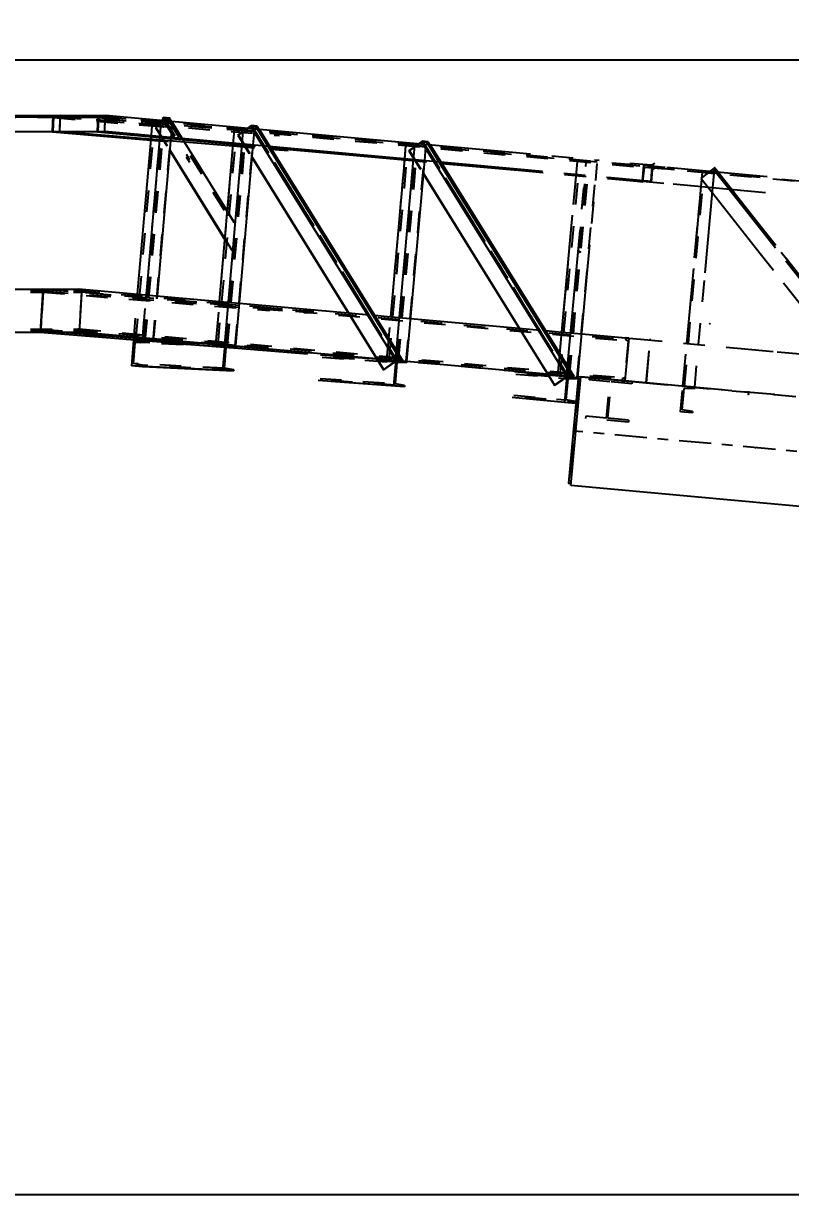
# Model space of a CAD drawing. Header units: millimetres. Extents: x 2368 to 8313, y 7493 to 11698.
# Drawn here: x 6359.3 to 6430.7, y 8225.6 to 8334.6 of the extents above; entities that cross this region are included whole.
import ezdxf

# ---------------------------------------------------------------- set-up
doc = ezdxf.new("R2010")
doc.units = ezdxf.units.MM
for name, pattern in [('XKITLINE00', [0]), ('XKITLINE02', [4, 2, -2]), ('XKITLINE03', [6, 3, -1, 1, -1])]:
    doc.linetypes.add(name, pattern=pattern)
doc.styles.add('ROMANS', font='romans.shx')
doc.dimstyles.new('MD300', dxfattribs={"dimtxt": 2.5, "dimasz": 2.5, "dimexe": 1, "dimexo": 1, "dimgap": 0.5, "dimtad": 1, "dimdec": 1, "dimlfac": 50, "dimrnd": 0.5, "dimdsep": 46, "dimtxsty": 'ROMANS', "dimcen": 1, "dimclrd": 146, "dimclre": 146, "dimclrt": 30, "dimadec": 1, "dimazin": 2, "dimtfac": 1, "dimtdec": 1, "dimtmove": 0, "dimatfit": 1, "dimfxl": 1, "dimtolj": 1, "dimtzin": 0, "dimlwd": -1, "dimlwe": -1, "dimarcsym": 0})

# ---------------------------------------------------------------- blocks, each defined once
blk = doc.blocks.new('*D55')
at = {"color": 146, "transparency": 16777216}
for p, q in [((6296.35, 8326.87), (6296.35, 8332.21)), ((6298.85, 8331.21), (6644.72, 8331.21)), ((6647.22, 8301.21), (6647.22, 8332.21))]:
    blk.add_line(p, q, dxfattribs=at)
for points in [[(6298.85, 8331.62), (6298.85, 8330.79), (6296.35, 8331.21)], [(6644.72, 8331.62), (6644.72, 8330.79), (6647.22, 8331.21)]]:
    blk.add_solid(points, dxfattribs=at)
at = {"layer": 'Defpoints', "color": 0, "transparency": 16777216}
for p in [(6647.22, 8331.21), (6296.35, 8325.87), (6647.22, 8300.21)]:
    blk.add_point(p, dxfattribs=at)
at = {"color": 30, "transparency": 16777216, "insert": (6471.79, 8332.96), "char_height": 2.5, "attachment_point": 5, "style": 'ROMANS'}
blk.add_mtext('\\A1;17543.5', dxfattribs=at)

msp = doc.modelspace()

# ---------------------------------------------------------------- linework, layer by layer
at = {"color": 1, "linetype": 'XKITLINE03'}
for p, q in [((6366.8959, 8325.8679), (6330.7876, 8325.8679)), ((6378.9184, 8316.0482), (6372.8851, 8325.7846)), ((6370.3729, 8305.077), (6372.0966, 8325.0009)), ((6377.2098, 8304.7331), (6378.9334, 8324.6569)), ((6380.5123, 8325.0881), (6394.0454, 8303.2486)), ((6396.4209, 8323.6352), (6409.9541, 8301.7957)), ((6393.1206, 8303.3044), (6394.8919, 8323.2254)), ((6409.0254, 8301.8093), (6410.8443, 8321.7264)), ((6420.659, 8300.8183), (6422.4779, 8320.7354)), ((6423.6148, 8321.1519), (6441.1238, 8298.9494)), ((6369.5525, 8305.1183), (6378.0302, 8304.6918)), ((6386.952, 8303.7411), (6393.9396, 8303.2465)), ((6404.9757, 8302.1792), (6409.8428, 8301.7347)), ((6413.9373, 8301.4311), (6413.9373, 8301.4311)), ((6420.659, 8300.8183), (6420.659, 8300.8183))]:
    msp.add_line(p, q, dxfattribs=at)
at = {"color": 7, "linetype": 'XKITLINE00'}
for p, q in [((6332.3269, 8326.0406), (6366.9212, 8326.038)), ((6362.6142, 8326.0384), (6362.742, 8326.0494)), ((6362.7416, 8326.0384), (6362.742, 8326.0494)), ((6362.742, 8326.0494), (6362.8735, 8326.0383)), ((6366.7022, 8326.0381), (6366.9211, 8326.0581)), ((6366.9054, 8325.6678), (6366.9212, 8326.038)), ((6366.9203, 8326.038), (6366.9211, 8326.0581)), ((6366.9211, 8326.0581), (6404.4727, 8322.629)), ((6372.3401, 8325.8344), (6372.2142, 8325.7454)), ((6372.7047, 8325.7006), (6372.2142, 8325.7454)), ((6372.2142, 8325.7454), (6372.3262, 8325.5645)), ((6372.8851, 8325.7846), (6372.3401, 8325.8344)), ((6372.5455, 8325.5445), (6372.8851, 8325.7846)), ((6372.8851, 8325.7846), (6373.0631, 8325.4973)), ((6366.861, 8324.5581), (6366.9054, 8325.6678)), ((6372.491, 8325.5495), (6372.7047, 8325.7006)), ((6380.1727, 8324.848), (6380.5123, 8325.0881)), ((6380.2272, 8324.843), (6380.4408, 8324.9941)), ((6380.9313, 8324.9493), (6380.4408, 8324.9941)), ((6380.4408, 8324.9941), (6380.5529, 8324.8133)), ((6381.0572, 8325.0383), (6380.5123, 8325.0881)), ((6381.0572, 8325.0383), (6380.9313, 8324.9493)), ((6380.9313, 8324.9493), (6381.0433, 8324.7685)), ((6381.0572, 8325.0383), (6381.2353, 8324.751)), ((6336.3269, 8324.5403), (6366.8574, 8324.538)), ((6357.685, 8324.5379), (6362.6838, 8324.5379)), ((6362.0104, 8324.4909), (6362.0121, 8324.5379)), ((6362.0392, 8324.4933), (6362.0104, 8324.4909)), ((6362.0104, 8324.4909), (6371.1619, 8323.7214)), ((6362.0392, 8324.4933), (6362.0414, 8324.5379)), ((6362.0392, 8324.4933), (6371.1623, 8323.7263)), ((6362.6839, 8324.5384), (6362.6838, 8324.5379)), ((6362.7595, 8324.5384), (6378.8064, 8323.1891)), ((6362.8179, 8324.5383), (6378.8068, 8323.194)), ((6366.176, 8324.4953), (6366.1778, 8324.5381)), ((6366.2051, 8324.4979), (6366.176, 8324.4953)), ((6366.176, 8324.4953), (6378.8342, 8323.3394)), ((6366.2055, 8324.5381), (6366.1765, 8324.5381)), ((6366.2051, 8324.4979), (6366.2073, 8324.5381)), ((6366.2051, 8324.4979), (6378.8926, 8323.3394)), ((6366.8574, 8324.538), (6366.8582, 8324.5584)), ((6366.858, 8324.5531), (6405.5866, 8321.0164)), ((6366.8582, 8324.5579), (6366.861, 8324.5581)), ((6366.861, 8324.5581), (6405.5827, 8321.0221)), ((6369.9232, 8309.4034), (6371.1714, 8323.8311)), ((6370.7409, 8309.33), (6371.9894, 8323.7623)), ((6371.7704, 8309.2376), (6373.0194, 8323.6757)), ((6374.2563, 8323.5717), (6378.278, 8317.0816)), ((6396.0816, 8323.3953), (6396.4209, 8323.6352)), ((6396.1361, 8323.3903), (6396.3495, 8323.5412)), ((6396.84, 8323.4964), (6396.3495, 8323.5412)), ((6396.3495, 8323.5412), (6396.4614, 8323.3606)), ((6396.9659, 8323.5854), (6396.4209, 8323.6352)), ((6396.9659, 8323.5854), (6396.84, 8323.4964)), ((6396.9659, 8323.5854), (6397.1438, 8323.2983)), ((6372.9349, 8322.6991), (6378.0499, 8314.4447)), ((6372.9412, 8322.7719), (6378.0562, 8314.5175)), ((6377.5545, 8308.7182), (6378.8195, 8323.3407)), ((6378.0302, 8304.6918), (6379.6474, 8323.3852)), ((6379.0596, 8304.5978), (6380.6767, 8323.2912)), ((6381.5452, 8323.2118), (6393.6245, 8303.7188)), ((6382.0357, 8323.1671), (6394.4645, 8303.1099)), ((6382.2276, 8323.1495), (6394.5904, 8303.1989)), ((6382.303, 8323.0279), (6394.8012, 8321.8866)), ((6382.3065, 8323.0223), (6394.7726, 8321.8839)), ((6382.3866, 8322.893), (6383.9276, 8322.7635)), ((6382.3898, 8322.8879), (6383.4321, 8322.8002)), ((6396.84, 8323.4964), (6396.9519, 8323.3158)), ((6380.5712, 8322.0709), (6392.7864, 8302.3584)), ((6380.5775, 8322.1437), (6392.8409, 8302.3534)), ((6393.4749, 8307.2887), (6394.7729, 8321.8866)), ((6394.0175, 8304.1234), (6395.6007, 8321.9283)), ((6394.9689, 8303.1525), (6396.6301, 8321.8343)), ((6397.4538, 8321.7591), (6409.5331, 8302.2659)), ((6397.9442, 8321.7143), (6410.3731, 8301.6569)), ((6398.1362, 8321.6968), (6410.4991, 8301.746)), ((6398.2115, 8321.5752), (6405.6712, 8320.894)), ((6398.215, 8321.5695), (6405.6752, 8320.8883)), ((6417.6111, 8321.2199), (6417.6892, 8321.4476)), ((6396.5166, 8320.5586), (6408.695, 8300.9055)), ((6396.5231, 8320.6312), (6408.7495, 8300.9005)), ((6419.1751, 8321.2066), (6428.4831, 8320.3566)), ((6423.2162, 8320.8376), (6423.6148, 8321.1519)), ((6423.4892, 8321.0529), (6423.6933, 8320.794)), ((6423.6148, 8321.1519), (6423.9128, 8320.774)), ((6413.9629, 8320.2569), (6416.3497, 8320.0389)), ((6413.9668, 8320.2512), (6416.3519, 8320.0334)), ((6414.0514, 8320.1287), (6416.3989, 8319.9143)), ((6414.0553, 8320.123), (6416.4011, 8319.9088)), ((6419.7385, 8319.649), (6428.3526, 8318.8623)), ((6421.8465, 8313.8213), (6422.3568, 8319.4098)), ((6422.7284, 8311.3831), (6423.4523, 8319.3098)), ((6423.4084, 8318.8297), (6427.8569, 8313.1888)), ((6424.9733, 8319.1709), (6428.0398, 8315.2823)), ((6425.1929, 8319.1508), (6428.0601, 8315.515)), ((6409.2096, 8303.8268), (6410.1731, 8314.3771)), ((6409.928, 8302.6675), (6410.9011, 8313.3232)), ((6430.2508, 8312.737), (6435.2218, 8306.4336)), ((6410.8722, 8301.6407), (6411.8179, 8311.9961)), ((6430.2288, 8312.5066), (6435.1101, 8306.3167)), ((6357.685, 8309.8678), (6364.7594, 8309.8678)), ((6364.4123, 8309.8678), (6364.4142, 8309.8988)), ((6364.4142, 8309.8988), (6364.7594, 8309.8679)), ((6364.4142, 8309.8988), (6364.7519, 8309.8678)), ((6364.5266, 8305.8678), (6364.7342, 8309.436)), ((6364.7342, 8309.436), (6364.7604, 8309.867)), ((6364.7604, 8309.867), (6364.7593, 8309.8671)), ((6364.7604, 8309.8678), (6377.5546, 8308.719)), ((6364.7604, 8309.867), (6377.5736, 8308.7165)), ((6430.0302, 8310.4329), (6434.1054, 8305.2653)), ((6379.4017, 8308.5531), (6389.5101, 8307.6455)), ((6379.4017, 8308.5523), (6389.5107, 8307.6447)), ((6391.972, 8307.4245), (6393.4749, 8307.2895)), ((6391.9725, 8307.4236), (6393.4844, 8307.2879)), ((6395.322, 8307.1237), (6405.4027, 8306.2185)), ((6395.322, 8307.1229), (6405.4032, 8306.2177)), ((6357.685, 8305.8678), (6364.5266, 8305.8678)), ((6361.238, 8305.8331), (6360.8804, 8305.8672)), ((6361.238, 8305.8331), (6361.24, 8305.8678)), ((6361.238, 8305.8331), (6370.8844, 8305.043)), ((6362.8968, 8305.8678), (6376.0192, 8304.793)), ((6364.2524, 8305.8678), (6367.8977, 8305.5692)), ((6364.5268, 8305.8719), (6377.2098, 8304.7331)), ((6369.5525, 8305.1183), (6369.3457, 8302.7274)), ((6369.5525, 8305.1183), (6369.5554, 8305.1518)), ((6369.5525, 8305.1183), (6370.621, 8305.0645)), ((6370.3729, 8305.077), (6369.5525, 8305.1183)), ((6370.3736, 8305.0848), (6370.3729, 8305.077)), ((6370.8852, 8305.0513), (6378.0302, 8304.6918)), ((6407.8645, 8305.9975), (6409.3953, 8305.86)), ((6407.865, 8305.9966), (6409.3952, 8305.8592)), ((6411.2423, 8305.6934), (6415.6146, 8305.3008)), ((6411.2424, 8305.6942), (6415.354, 8305.325)), ((6415.6146, 8305.3008), (6415.2536, 8301.3171)), ((6415.354, 8305.3242), (6415.354, 8305.325)), ((6415.6146, 8305.3008), (6415.354, 8305.325)), ((6415.6168, 8305.2943), (6416.724, 8305.1932)), ((6378.0302, 8304.6918), (6377.2098, 8304.7331)), ((6378.0302, 8304.6918), (6377.8234, 8302.3009)), ((6378.1429, 8304.4678), (6377.9727, 8302.501)), ((6379.0596, 8304.5978), (6378.0302, 8304.6918)), ((6379.0596, 8304.5978), (6378.0302, 8304.6918)), ((6378.1412, 8304.4486), (6385.7191, 8303.8279)), ((6379.0478, 8304.4623), (6378.1429, 8304.4678)), ((6379.0596, 8304.5978), (6379.0478, 8304.4623)), ((6379.0549, 8304.5443), (6381.9819, 8304.3046)), ((6379.0569, 8304.5672), (6392.1459, 8303.392)), ((6426.4148, 8304.3082), (6427.0758, 8304.2478)), ((6429.4175, 8304.034), (6432.6469, 8303.7391)), ((6386.952, 8303.7411), (6392.1579, 8303.3726)), ((6392.8409, 8302.3534), (6393.5453, 8302.8515)), ((6393.5836, 8303.2717), (6393.9396, 8303.2465)), ((6393.5836, 8303.2717), (6393.9396, 8303.2465)), ((6393.9396, 8303.2465), (6393.727, 8300.856)), ((6394.0517, 8303.0226), (6393.8769, 8301.056)), ((6393.9396, 8303.2465), (6393.9787, 8303.6864)), ((6393.9396, 8303.2465), (6394.271, 8303.2162)), ((6393.9396, 8303.2465), (6394.271, 8303.2162)), ((6394.9569, 8303.017), (6394.0517, 8303.0226)), ((6394.3295, 8303.1222), (6394.4645, 8303.1099)), ((6394.5904, 8303.1989), (6394.4645, 8303.1099)), ((6394.5756, 8303.1884), (6394.9689, 8303.1525)), ((6394.5756, 8303.1884), (6394.9689, 8303.1525)), ((6394.9689, 8303.1525), (6394.9569, 8303.017)), ((6394.9677, 8303.1386), (6408.0385, 8301.965)), ((6370.3751, 8302.6334), (6369.3457, 8302.7274)), ((6377.8234, 8302.3009), (6369.3457, 8302.7274)), ((6378.8527, 8302.2069), (6370.3751, 8302.6334)), ((6378.8527, 8302.2069), (6377.8234, 8302.3009)), ((6378.8645, 8302.3424), (6377.9727, 8302.501)), ((6378.8645, 8302.3424), (6378.8527, 8302.2069)), ((6392.8409, 8302.3534), (6392.7864, 8302.3584)), ((6404.9757, 8302.1792), (6408.0815, 8301.8955)), ((6409.4875, 8301.7671), (6410.2187, 8301.7004)), ((6409.4875, 8301.7671), (6410.2187, 8301.7003)), ((6409.8428, 8301.7347), (6409.6245, 8299.3446)), ((6409.8428, 8301.7347), (6409.8884, 8302.2334)), ((6410.4991, 8301.746), (6410.3731, 8301.6569)), ((6393.727, 8300.856), (6386.7337, 8301.3509)), ((6394.7564, 8300.762), (6387.8997, 8301.2473)), ((6394.7564, 8300.762), (6393.727, 8300.856)), ((6394.7684, 8300.8974), (6393.8769, 8301.056)), ((6394.7684, 8300.8974), (6394.7564, 8300.762)), ((6408.7495, 8300.9005), (6408.695, 8300.9055)), ((6408.7495, 8300.9005), (6409.4539, 8301.3985)), ((6409.9545, 8301.5108), (6409.7749, 8299.5446)), ((6410.8598, 8301.5052), (6409.9545, 8301.5108)), ((6410.238, 8301.6693), (6410.3731, 8301.6569)), ((6410.4099, 8301.6829), (6410.8722, 8301.6407)), ((6410.4099, 8301.6829), (6410.8722, 8301.6407)), ((6410.8722, 8301.6407), (6410.8598, 8301.5052)), ((6410.8785, 8301.71), (6415.2536, 8301.3171)), ((6414.9931, 8301.3405), (6414.9926, 8301.3347)), ((6415.2536, 8301.3171), (6415.253, 8301.3109)), ((6415.929, 8301.2492), (6417.2327, 8301.1301)), ((6404.7574, 8299.7891), (6409.6245, 8299.3446)), ((6409.6245, 8299.3446), (6410.6539, 8299.2506)), ((6410.6663, 8299.3861), (6409.7749, 8299.5446)), ((6410.6663, 8299.3861), (6410.6539, 8299.2506))]:
    msp.add_line(p, q, dxfattribs=at)
at = {"color": 3, "linetype": 'XKITLINE02'}
for p, q in [((6332.6043, 8325.8706), (6366.8669, 8325.868)), ((6336.3044, 8326.0379), (6362.7419, 8326.0379)), ((6362.0111, 8324.5379), (6362.0692, 8326.0379)), ((6362.0121, 8324.5379), (6362.0651, 8325.9909)), ((6362.1091, 8325.8679), (6362.0397, 8324.5379)), ((6362.0414, 8324.5379), (6362.1057, 8325.825)), ((6362.0651, 8325.9909), (6362.6142, 8326.0384)), ((6362.0651, 8325.9909), (6372.2684, 8325.133)), ((6362.689, 8325.8754), (6362.1057, 8325.825)), ((6362.1057, 8325.825), (6373.0741, 8324.9027)), ((6362.6888, 8325.8679), (6362.6552, 8324.5379)), ((6362.689, 8325.8754), (6362.6585, 8324.5468)), ((6362.6839, 8324.5384), (6362.7419, 8326.0379)), ((6362.6873, 8324.5493), (6362.7416, 8326.0384)), ((6362.689, 8325.8754), (6383.122, 8324.1574)), ((6362.8735, 8326.0383), (6383.9276, 8324.2681)), ((6366.2404, 8326.0381), (6366.1765, 8324.5381)), ((6366.1778, 8324.5381), (6366.2361, 8325.9953)), ((6366.2802, 8325.8681), (6366.2055, 8324.5381)), ((6366.2073, 8324.5381), (6366.2767, 8325.8296)), ((6366.2361, 8325.9953), (6366.7022, 8326.0381)), ((6366.2361, 8325.9953), (6417.0247, 8321.3574)), ((6366.8669, 8325.8838), (6366.2767, 8325.8296)), ((6366.2767, 8325.8296), (6417.0682, 8321.1915)), ((6366.8669, 8325.868), (6366.8284, 8324.538)), ((6366.8669, 8325.8838), (6366.8319, 8324.5554)), ((6366.8669, 8325.8838), (6417.7888, 8321.2337)), ((6366.9054, 8325.6678), (6366.9203, 8326.038)), ((6372.3401, 8325.8344), (6374.7582, 8321.9321)), ((6366.8582, 8324.5584), (6366.9054, 8325.6678)), ((6369.7563, 8305.1027), (6371.4799, 8325.0265)), ((6370.4312, 8305.0687), (6372.1548, 8324.9926)), ((6370.5819, 8305.0243), (6372.3055, 8324.9482)), ((6370.6284, 8305.022), (6372.352, 8324.9458)), ((6371.1714, 8323.8311), (6371.2761, 8325.0422)), ((6372.3055, 8324.9482), (6371.2761, 8325.0422)), ((6372.0966, 8325.0009), (6371.2761, 8325.0422)), ((6371.3558, 8304.9854), (6373.0794, 8324.9092)), ((6372.352, 8324.9458), (6371.4799, 8325.0265)), ((6372.1548, 8324.9926), (6371.4799, 8325.0265)), ((6371.5715, 8324.8994), (6372.491, 8325.5495)), ((6371.626, 8324.8944), (6371.5715, 8324.8994)), ((6371.5715, 8324.8994), (6372.9349, 8322.6991)), ((6371.626, 8324.8944), (6372.5455, 8325.5445)), ((6371.626, 8324.8944), (6372.9412, 8322.7719)), ((6371.9894, 8323.7623), (6372.0966, 8325.0009)), ((6373.1259, 8324.9069), (6372.0966, 8325.0009)), ((6373.0794, 8324.9092), (6372.1548, 8324.9926)), ((6372.352, 8324.9458), (6372.3055, 8324.9482)), ((6372.3262, 8325.5645), (6374.7349, 8321.6775)), ((6372.7047, 8325.7006), (6378.4791, 8316.3819)), ((6373.0194, 8323.6757), (6373.1259, 8324.9069)), ((6373.0631, 8325.4973), (6374.2563, 8323.5717)), ((6373.1259, 8324.9069), (6373.0794, 8324.9092)), ((6377.4135, 8304.7174), (6379.1371, 8324.6413)), ((6378.8195, 8323.3407), (6378.9334, 8324.6569)), ((6379.9628, 8324.5629), (6378.9334, 8324.6569)), ((6379.7538, 8324.6157), (6378.9334, 8324.6569)), ((6380.0093, 8324.5606), (6379.1371, 8324.6413)), ((6379.8121, 8324.6073), (6379.1371, 8324.6413)), ((6379.2532, 8324.1979), (6380.1727, 8324.848)), ((6379.3077, 8324.1929), (6380.2272, 8324.843)), ((6380.5123, 8325.0881), (6394.0454, 8303.2486)), ((6380.5529, 8324.8133), (6381.5452, 8323.2118)), ((6381.0433, 8324.7685), (6382.0357, 8323.1671)), ((6381.2353, 8324.751), (6382.2276, 8323.1495)), ((6362.6873, 8324.5493), (6362.6585, 8324.5468)), ((6362.6585, 8324.5468), (6362.7595, 8324.5384)), ((6362.6873, 8324.5493), (6362.8179, 8324.5383)), ((6366.8319, 8324.5554), (6366.8582, 8324.5579)), ((6366.8319, 8324.5554), (6366.858, 8324.5531)), ((6371.1619, 8323.7214), (6372.2684, 8323.6284)), ((6371.1623, 8323.7263), (6372.7639, 8323.5916)), ((6378.0885, 8304.6835), (6379.8121, 8324.6073)), ((6378.2392, 8304.6391), (6379.9628, 8324.5629)), ((6378.2856, 8304.6367), (6380.0093, 8324.5606)), ((6379.0131, 8304.6001), (6380.7367, 8324.524)), ((6379.3077, 8324.1929), (6379.2532, 8324.1979)), ((6379.2532, 8324.1979), (6380.5712, 8322.0709)), ((6379.3077, 8324.1929), (6380.5775, 8322.1437)), ((6379.6474, 8323.3852), (6379.7538, 8324.6157)), ((6380.7832, 8324.5216), (6379.7538, 8324.6157)), ((6380.7367, 8324.524), (6379.8121, 8324.6073)), ((6380.0093, 8324.5606), (6379.9628, 8324.5629)), ((6380.6767, 8323.2912), (6380.7832, 8324.5216)), ((6380.7832, 8324.5216), (6380.7367, 8324.524)), ((6396.4209, 8323.6352), (6409.9541, 8301.7957)), ((6378.8064, 8323.1891), (6382.3898, 8322.8879)), ((6378.8068, 8323.194), (6382.3866, 8322.893)), ((6378.8342, 8323.3394), (6382.3065, 8323.0223)), ((6378.8926, 8323.3394), (6382.303, 8323.0279)), ((6393.3242, 8303.2873), (6395.0955, 8323.2083)), ((6393.998, 8303.2397), (6395.7693, 8323.1606)), ((6394.15, 8303.2104), (6395.9213, 8323.1314)), ((6394.1964, 8303.2071), (6395.9677, 8323.1281)), ((6394.7729, 8321.8866), (6394.8919, 8323.2254)), ((6395.9213, 8323.1314), (6394.8919, 8323.2254)), ((6395.7109, 8323.1674), (6394.8919, 8323.2254)), ((6394.9225, 8303.1558), (6396.6938, 8323.0767)), ((6395.9677, 8323.1281), (6395.0955, 8323.2083)), ((6395.7693, 8323.1606), (6395.0955, 8323.2083)), ((6395.1618, 8322.7449), (6396.0816, 8323.3953)), ((6395.2163, 8322.74), (6395.1618, 8322.7449)), ((6395.1618, 8322.7449), (6396.5166, 8320.5586)), ((6395.2163, 8322.74), (6396.1361, 8323.3903)), ((6395.2163, 8322.74), (6396.5231, 8320.6312)), ((6395.6007, 8321.9283), (6395.7109, 8323.1674)), ((6396.7402, 8323.0734), (6395.7109, 8323.1674)), ((6396.6938, 8323.0767), (6395.7693, 8323.1606)), ((6395.9677, 8323.1281), (6395.9213, 8323.1314)), ((6396.4614, 8323.3606), (6396.6225, 8323.1005)), ((6396.6225, 8323.1005), (6397.4538, 8321.7591)), ((6396.6301, 8321.8343), (6396.7402, 8323.0734)), ((6396.7402, 8323.0734), (6396.6938, 8323.0767)), ((6396.9519, 8323.3158), (6397.9442, 8321.7143)), ((6397.1438, 8323.2983), (6398.1362, 8321.6968)), ((6404.4727, 8322.629), (6412.8528, 8321.8637)), ((6394.7726, 8321.8839), (6398.215, 8321.5695)), ((6394.8012, 8321.8866), (6398.2115, 8321.5752)), ((6409.2289, 8301.7907), (6411.0478, 8321.7079)), ((6409.9013, 8301.7293), (6411.7203, 8321.6464)), ((6410.0547, 8301.7153), (6411.8737, 8321.6324)), ((6410.1011, 8301.7111), (6411.92, 8321.6282)), ((6410.1731, 8314.3771), (6410.8443, 8321.7264)), ((6410.8259, 8301.6449), (6412.6448, 8321.562)), ((6410.9011, 8313.3232), (6411.6617, 8321.6518)), ((6411.8179, 8311.9961), (6412.6911, 8321.5578)), ((6415.7328, 8321.6007), (6417.861, 8321.4064)), ((6416.8924, 8319.9089), (6417.0289, 8321.4026)), ((6416.898, 8319.8634), (6417.0247, 8321.3574)), ((6417.0247, 8321.3574), (6417.861, 8321.4064)), ((6417.0289, 8321.4026), (6419.1751, 8321.2066)), ((6417.7343, 8319.9125), (6417.861, 8321.4064)), ((6405.5827, 8321.0221), (6413.9629, 8320.2569)), ((6405.5866, 8321.0164), (6413.9668, 8320.2512)), ((6405.6712, 8320.894), (6414.0514, 8320.1287)), ((6405.6752, 8320.8883), (6414.0553, 8320.123)), ((6416.9279, 8319.9056), (6417.0711, 8321.2281)), ((6416.9336, 8319.8655), (6417.0682, 8321.1915)), ((6417.0682, 8321.1915), (6417.7888, 8321.2337)), ((6417.0711, 8321.2281), (6602.6766, 8304.2781)), ((6417.6916, 8319.8359), (6417.7904, 8321.1624)), ((6417.6988, 8319.9104), (6417.7888, 8321.2337)), ((6417.7271, 8319.8326), (6417.8635, 8321.3264)), ((6599.1253, 8304.6024), (6417.7904, 8321.1624)), ((6420.7984, 8300.8056), (6422.6173, 8320.7227)), ((6422.3568, 8319.4098), (6422.4779, 8320.7354)), ((6422.3584, 8320.1612), (6423.2162, 8320.8376)), ((6422.4779, 8320.7354), (6423.5733, 8320.6354)), ((6423.4523, 8319.3098), (6423.5733, 8320.6354)), ((6423.6933, 8320.794), (6424.9733, 8319.1709)), ((6423.9128, 8320.774), (6425.1929, 8319.1508)), ((6416.3497, 8320.0389), (6417.7343, 8319.9125)), ((6416.3519, 8320.0334), (6417.6988, 8319.9104)), ((6416.3989, 8319.9143), (6416.9336, 8319.8655)), ((6416.4011, 8319.9088), (6416.898, 8319.8634)), ((6416.8924, 8319.9089), (6419.7385, 8319.649)), ((6416.9336, 8319.8655), (6416.898, 8319.8634)), ((6417.7343, 8319.9125), (6417.6988, 8319.9104)), ((6422.3584, 8320.1612), (6423.4084, 8318.8297)), ((6378.278, 8317.0816), (6378.9184, 8316.0482)), ((6428.0398, 8315.2823), (6430.2288, 8312.5066)), ((6428.0601, 8315.515), (6430.2508, 8312.737)), ((6378.0499, 8314.4447), (6378.2698, 8314.0899)), ((6378.0562, 8314.5175), (6378.6858, 8313.5015)), ((6420.659, 8300.8183), (6421.8465, 8313.8213)), ((6427.8569, 8313.1888), (6430.0302, 8310.4329)), ((6421.7544, 8300.7183), (6422.7284, 8311.3831)), ((6279.9685, 8309.8682), (6361.4695, 8309.8678)), ((6279.9685, 8309.6982), (6361.4601, 8309.6978)), ((6279.9685, 8309.5918), (6361.1281, 8309.5914)), ((6279.9686, 8309.6982), (6364.3942, 8309.6978)), ((6279.9686, 8309.5918), (6364.703, 8309.5914)), ((6360.8804, 8305.8672), (6361.112, 8309.8616)), ((6361.1016, 8309.8678), (6360.8816, 8305.8678)), ((6360.937, 8306.1393), (6361.1365, 8309.5817)), ((6361.1281, 8309.5914), (6360.9385, 8306.1442)), ((6361.112, 8309.8616), (6381.7121, 8308.1743)), ((6361.4696, 8309.8275), (6361.112, 8309.8616)), ((6361.4601, 8309.6978), (6361.1281, 8309.5914)), ((6361.4597, 8309.6577), (6361.1365, 8309.5817)), ((6361.1365, 8309.5817), (6382.1823, 8307.8579)), ((6361.4696, 8309.8275), (6361.4597, 8309.6577)), ((6361.4597, 8309.6577), (6386.0675, 8307.6422)), ((6361.4695, 8309.8678), (6361.4601, 8309.6978)), ((6361.4696, 8309.8275), (6386.0829, 8307.8115)), ((6364.4041, 8309.8678), (6364.3942, 8309.6978)), ((6364.703, 8309.5914), (6364.3942, 8309.6978)), ((6364.4039, 8309.7291), (6364.4123, 8309.8678)), ((6364.4039, 8309.7291), (6415.3387, 8305.1557)), ((6364.7044, 8309.5946), (6364.4039, 8309.7291)), ((6364.7044, 8309.5946), (6364.4951, 8306.1523)), ((6364.703, 8309.5914), (6364.5024, 8306.1442)), ((6364.5175, 8305.8727), (6364.7342, 8309.436)), ((6364.7044, 8309.5946), (6415.5601, 8305.0283)), ((6364.7342, 8309.436), (6364.7594, 8309.8678)), ((6364.7519, 8309.8678), (6364.7593, 8309.8671)), ((6364.7594, 8309.8679), (6364.7604, 8309.8678)), ((6369.5554, 8305.1518), (6369.9232, 8309.4034)), ((6370.3736, 8305.0848), (6370.7409, 8309.33)), ((6371.4023, 8304.983), (6371.7704, 8309.2376)), ((6377.2098, 8304.7331), (6377.5545, 8308.7182)), ((6377.5546, 8308.719), (6379.4017, 8308.5531)), ((6377.5736, 8308.7165), (6379.4017, 8308.5523)), ((6389.5101, 8307.6455), (6391.972, 8307.4245)), ((6389.5107, 8307.6447), (6391.9725, 8307.4236)), ((6393.1206, 8303.3044), (6393.4749, 8307.2887)), ((6393.4749, 8307.2895), (6395.322, 8307.1237)), ((6393.4844, 8307.2879), (6395.322, 8307.1229)), ((6279.9685, 8306.1446), (6364.5024, 8306.1442)), ((6279.9685, 8306.1446), (6360.9385, 8306.1442)), ((6360.937, 8306.1393), (6364.2524, 8305.8678)), ((6361.2478, 8306.0028), (6360.937, 8306.1393)), ((6361.2588, 8306.0378), (6360.9385, 8306.1442)), ((6364.5024, 8306.1442), (6364.1812, 8306.0378)), ((6364.4951, 8306.1523), (6364.1816, 8306.0743)), ((6364.4951, 8306.1523), (6415.249, 8301.5951)), ((6405.4027, 8306.2185), (6407.8645, 8305.9975)), ((6405.4032, 8306.2177), (6407.865, 8305.9966)), ((6279.9685, 8306.0382), (6364.1812, 8306.0378)), ((6279.9685, 8306.0382), (6361.2588, 8306.0378)), ((6279.9685, 8305.8682), (6361.2495, 8305.8678)), ((6360.8804, 8305.8672), (6381.3483, 8304.1907)), ((6361.24, 8305.8678), (6361.2478, 8306.0028)), ((6361.2478, 8306.0028), (6362.8968, 8305.8678)), ((6361.2588, 8306.0378), (6361.2495, 8305.8678)), ((6364.1816, 8306.0743), (6364.1713, 8305.9046)), ((6364.1812, 8306.0378), (6364.1713, 8305.8678)), ((6364.1713, 8305.9046), (6414.993, 8301.3413)), ((6364.5175, 8305.8727), (6364.1713, 8305.9046)), ((6364.1816, 8306.0743), (6415.0083, 8301.5106)), ((6364.5268, 8305.8719), (6364.5175, 8305.8727)), ((6367.8977, 8305.5692), (6381.8688, 8304.4249)), ((6370.5819, 8305.0243), (6369.5525, 8305.1183)), ((6370.5819, 8305.0243), (6369.5525, 8305.1183)), ((6370.6284, 8305.022), (6369.7563, 8305.1027)), ((6370.4312, 8305.0687), (6369.7563, 8305.1027)), ((6371.4023, 8304.983), (6370.3729, 8305.077)), ((6371.3558, 8304.9854), (6370.4312, 8305.0687)), ((6370.5819, 8305.0243), (6370.5702, 8304.8888)), ((6379.0596, 8304.5978), (6370.5819, 8305.0243)), ((6370.6284, 8305.022), (6370.5819, 8305.0243)), ((6370.621, 8305.0645), (6370.8852, 8305.0513)), ((6370.8844, 8305.043), (6378.1412, 8304.4486)), ((6409.3952, 8305.8592), (6411.2423, 8305.6934)), ((6409.3953, 8305.86), (6411.2424, 8305.6942)), ((6415.5594, 8305.022), (6415.2484, 8301.5889)), ((6415.5601, 8305.0283), (6415.249, 8301.5951)), ((6415.6139, 8305.2946), (6415.2536, 8301.3171)), ((6415.3534, 8305.3184), (6415.3381, 8305.1491)), ((6415.5594, 8305.022), (6415.3381, 8305.1491)), ((6415.3387, 8305.1557), (6415.354, 8305.3242)), ((6415.5601, 8305.0283), (6415.3387, 8305.1557)), ((6415.3534, 8305.3184), (6415.6168, 8305.2943)), ((6416.724, 8305.1932), (6426.4148, 8304.3082)), ((6369.6652, 8304.8943), (6369.495, 8302.9275)), ((6370.5702, 8304.8888), (6369.6652, 8304.8943)), ((6378.1429, 8304.4678), (6369.6652, 8304.8943)), ((6379.0478, 8304.4623), (6370.5702, 8304.8888)), ((6371.4023, 8304.983), (6371.3558, 8304.9854)), ((6376.0192, 8304.793), (6379.0549, 8304.5443)), ((6378.2392, 8304.6391), (6377.2098, 8304.7331)), ((6377.2098, 8304.7331), (6379.0569, 8304.5672)), ((6378.2856, 8304.6367), (6377.4135, 8304.7174)), ((6378.0885, 8304.6835), (6377.4135, 8304.7174)), ((6379.0131, 8304.6001), (6378.0885, 8304.6835)), ((6378.2856, 8304.6367), (6378.2392, 8304.6391)), ((6379.0596, 8304.5978), (6379.0131, 8304.6001)), ((6381.9819, 8304.3046), (6385.7346, 8303.9972)), ((6393.9787, 8303.6864), (6394.0175, 8304.1234)), ((6427.0758, 8304.2478), (6429.4175, 8304.034)), ((6370.3868, 8302.7689), (6369.495, 8302.9275)), ((6377.9727, 8302.501), (6369.495, 8302.9275)), ((6387.081, 8303.5159), (6394.0517, 8303.0226)), ((6388.1056, 8303.5019), (6394.9569, 8303.017)), ((6388.118, 8303.6374), (6394.9689, 8303.1525)), ((6392.1459, 8303.392), (6394.9677, 8303.1386)), ((6392.1579, 8303.3726), (6393.5836, 8303.2717)), ((6392.7864, 8302.3584), (6394.0454, 8303.2486)), ((6393.1206, 8303.3044), (6394.15, 8303.2104)), ((6393.1206, 8303.3044), (6393.5836, 8303.2717)), ((6393.3242, 8303.2873), (6394.1964, 8303.2071)), ((6393.3242, 8303.2873), (6393.998, 8303.2397)), ((6393.5453, 8302.8515), (6393.974, 8303.1546)), ((6393.6245, 8303.7188), (6393.974, 8303.1546)), ((6393.974, 8303.1546), (6394.3295, 8303.1222)), ((6393.998, 8303.2397), (6394.9225, 8303.1558)), ((6394.0454, 8303.2486), (6394.5904, 8303.1989)), ((6394.1964, 8303.2071), (6394.15, 8303.2104)), ((6394.271, 8303.2162), (6394.5756, 8303.1884)), ((6394.271, 8303.2162), (6394.5756, 8303.1884)), ((6394.9689, 8303.1525), (6394.9225, 8303.1558)), ((6409.0254, 8301.8093), (6409.2096, 8303.8268)), ((6370.3751, 8302.6334), (6370.3868, 8302.7689)), ((6378.8645, 8302.3424), (6370.3868, 8302.7689)), ((6405.1047, 8301.9537), (6409.9545, 8301.5108)), ((6406.1291, 8301.9373), (6410.8598, 8301.5052)), ((6408.0385, 8301.965), (6410.8785, 8301.71)), ((6408.0815, 8301.8955), (6409.4875, 8301.7671)), ((6408.695, 8300.9055), (6409.9541, 8301.7957)), ((6409.0254, 8301.8093), (6409.4875, 8301.7671)), ((6409.5331, 8302.2659), (6409.8827, 8301.7017)), ((6409.8884, 8302.2334), (6409.928, 8302.6675)), ((6409.9541, 8301.7957), (6410.4991, 8301.746)), ((6386.9015, 8301.5497), (6393.8769, 8301.056)), ((6387.9121, 8301.3827), (6394.7684, 8300.8974)), ((6409.4539, 8301.3985), (6409.8827, 8301.7017)), ((6409.8827, 8301.7017), (6410.238, 8301.6693)), ((6410.2187, 8301.7004), (6410.4099, 8301.6829)), ((6410.2187, 8301.7003), (6410.4099, 8301.6829)), ((6411.9456, 8301.6129), (6411.9274, 8301.4138)), ((6413.8544, 8301.2378), (6411.9274, 8301.4138)), ((6415.929, 8301.2492), (6411.9456, 8301.6129)), ((6413.5452, 8297.8519), (6413.8544, 8301.2378)), ((6413.6746, 8297.8401), (6413.9839, 8301.226)), ((6415.9108, 8301.05), (6413.9839, 8301.226)), ((6414.9926, 8301.3347), (6415.929, 8301.2492)), ((6415.0083, 8301.5106), (6414.993, 8301.3413)), ((6415.2536, 8301.3171), (6414.993, 8301.3413)), ((6415.0079, 8301.504), (6414.9931, 8301.3405)), ((6415.2484, 8301.5889), (6415.0079, 8301.504)), ((6415.249, 8301.5951), (6415.0083, 8301.5106)), ((6415.929, 8301.2492), (6415.9108, 8301.05)), ((6417.2327, 8301.1301), (6601.3888, 8284.3125)), ((6417.2327, 8301.1301), (6435.2234, 8299.4871)), ((6420.4407, 8298.4282), (6420.659, 8300.8183)), ((6420.659, 8300.8183), (6421.7544, 8300.7183)), ((6421.7544, 8300.7183), (6420.659, 8300.8183)), ((6421.742, 8300.5828), (6421.7544, 8300.7183)), ((6404.9251, 8299.9875), (6409.7749, 8299.5446)), ((6405.9355, 8299.8181), (6410.6663, 8299.3861)), ((6420.5995, 8298.6274), (6420.779, 8300.5936)), ((6421.742, 8300.5828), (6420.779, 8300.5936)), ((6421.5485, 8298.4636), (6420.5995, 8298.6274)), ((6421.5485, 8298.4636), (6421.5361, 8298.3282)), ((6411.6182, 8298.0279), (6411.6, 8297.8287)), ((6415.5834, 8297.4649), (6411.6, 8297.8287)), ((6413.5452, 8297.8519), (6411.6182, 8298.0279)), ((6415.6016, 8297.6641), (6413.6746, 8297.8401)), ((6415.6016, 8297.6641), (6415.5834, 8297.4649)), ((6421.5361, 8298.3282), (6420.4407, 8298.4282))]:
    msp.add_line(p, q, dxfattribs=at)
at = {"color": 1, "linetype": 'XKITLINE00'}
for p, q in [((6366.892, 8325.8587), (6366.892, 8325.8587)), ((6372.8812, 8325.7754), (6372.8812, 8325.7754)), ((6372.0927, 8324.9916), (6372.0927, 8324.9916)), ((6378.9296, 8324.6477), (6378.9296, 8324.6477)), ((6380.5084, 8325.0788), (6380.5084, 8325.0788)), ((6396.4171, 8323.6259), (6396.4171, 8323.6259)), ((6394.8881, 8323.2162), (6394.8881, 8323.2162)), ((6422.4741, 8320.7262), (6422.4741, 8320.7262)), ((6423.611, 8321.1427), (6423.611, 8321.1427)), ((6369.5487, 8305.1091), (6369.5487, 8305.1091)), ((6370.3691, 8305.0678), (6370.3691, 8305.0678)), ((6377.2059, 8304.7238), (6377.2059, 8304.7238)), ((6378.0264, 8304.6826), (6378.0264, 8304.6826)), ((6393.1168, 8303.2952), (6393.1168, 8303.2952)), ((6393.9357, 8303.2372), (6393.9357, 8303.2372)), ((6394.0416, 8303.2394), (6394.0416, 8303.2394)), ((6409.0215, 8301.8001), (6409.0215, 8301.8001)), ((6409.9503, 8301.7865), (6409.9503, 8301.7865)), ((6409.839, 8301.7254), (6409.839, 8301.7254)), ((6413.9335, 8301.4218), (6413.9335, 8301.4218)), ((6413.9335, 8301.4218), (6413.9335, 8301.4218)), ((6420.6551, 8300.8091), (6420.6551, 8300.8091)), ((6420.6551, 8300.8091), (6420.6551, 8300.8091))]:
    msp.add_line(p, q, dxfattribs=at)
at = {"color": 8, "linetype": 'XKITLINE00'}
for p, q in [((6417.8799, 8321.0231), (6417.3854, 8321.3853)), ((6418.0528, 8321.5509), (6417.755, 8321.3995)), ((6418.2002, 8321.186), (6417.8799, 8321.0231)), ((6410.9036, 8313.4494), (6410.9005, 8313.4334)), ((6410.9005, 8313.4334), (6410.9023, 8313.427)), ((6410.9023, 8313.427), (6410.9173, 8313.3962)), ((6410.9193, 8313.4601), (6410.9036, 8313.4494)), ((6410.9173, 8313.3962), (6410.9409, 8313.355)), ((6410.9443, 8313.456), (6410.9193, 8313.4601)), ((6410.9409, 8313.355), (6410.9711, 8313.3066)), ((6410.9767, 8313.4372), (6410.9443, 8313.456)), ((6411.0527, 8313.363), (6410.9711, 8313.3066)), ((6410.9711, 8313.3066), (6411.0056, 8313.2551)), ((6411.0138, 8313.4054), (6410.9767, 8313.4372)), ((6411.0901, 8313.3135), (6411.0056, 8313.2551)), ((6411.0138, 8313.4054), (6411.0527, 8313.363)), ((6411.0527, 8313.363), (6411.0901, 8313.3135)), ((6417.5011, 8304.0682), (6417.2327, 8301.1299)), ((6410.0436, 8291.7852), (6410.9315, 8301.5047)), ((6410.2245, 8291.5678), (6411.1489, 8301.6857)), ((6411.1307, 8301.4865), (6410.9315, 8301.5047)), ((6417.2327, 8301.1299), (6411.1489, 8301.6857)), ((6424.2661, 8300.4873), (6417.2327, 8301.1299)), ((6426.7358, 8300.3562), (6426.7386, 8300.3506)), ((6426.7386, 8300.3506), (6426.7387, 8300.0786)), ((6426.7387, 8300.0786), (6426.7517, 8300.0014)), ((6429.1161, 8300.0442), (6428.9907, 8300.0557)), ((6410.6867, 8296.6268), (6410.4876, 8296.645)), ((6410.2427, 8291.767), (6410.0436, 8291.7852)), ((6643.8984, 8270.2194), (6410.2245, 8291.5678))]:
    msp.add_line(p, q, dxfattribs=at)
at = {"color": 8, "linetype": 'XKITLINE03'}
for p, q in [((6417.2327, 8301.1299), (6417.602, 8305.173)), ((6410.9315, 8301.5047), (6410.0436, 8291.7852)), ((6410.9315, 8301.5047), (6410.9315, 8301.5047)), ((6429.1829, 8300.0381), (6417.2327, 8301.1299)), ((6644.3606, 8275.2783), (6410.4876, 8296.645)), ((6410.0436, 8291.7852), (6410.0436, 8291.7852))]:
    msp.add_line(p, q, dxfattribs=at)
msp.add_lwpolyline([(3492.9579, 8225.5635), (6939.5996, 8225.5635)])
at = {"color": 1, "linetype": 'XKITLINE00'}
for centre in [(6366.8959, 8325.8679), (6372.8851, 8325.7846), (6372.0966, 8325.0009), (6378.9334, 8324.6569), (6380.5123, 8325.0881), (6396.4209, 8323.6352), (6394.8919, 8323.2254), (6422.4779, 8320.7354), (6423.6148, 8321.1519), (6369.5525, 8305.1183), (6370.3729, 8305.077), (6377.2098, 8304.7331), (6378.0302, 8304.6918), (6393.1206, 8303.3044), (6393.9396, 8303.2465), (6394.0454, 8303.2486), (6409.0254, 8301.8093), (6409.8428, 8301.7347), (6409.9541, 8301.7957), (6413.9373, 8301.4311), (6413.9373, 8301.431), (6420.659, 8300.8183), (6420.659, 8300.8183)]:
    msp.add_circle(centre, 0.01, dxfattribs=at)
at = {"color": 8, "linetype": 'XKITLINE00'}
for centre in [(6411.1066, 8313.3249), (6411.1066, 8313.3249), (6423.167, 8306.6339), (6423.167, 8306.6339), (6423.167, 8306.6339), (6423.167, 8306.6339), (6417.602, 8305.173), (6417.602, 8305.173), (6410.9315, 8301.5047), (6410.9315, 8301.5047), (6417.2327, 8301.1299), (6417.2327, 8301.1299), (6429.1829, 8300.0381), (6429.1829, 8300.0381), (6410.4876, 8296.645), (6427.417, 8295.0983), (6427.417, 8295.0983), (6427.417, 8295.0983), (6427.417, 8295.0983), (6427.417, 8295.0983), (6427.417, 8295.0983), (6427.417, 8295.0978), (6410.0436, 8291.7852), (6410.0436, 8291.7852)]:
    msp.add_circle(centre, 0.01, dxfattribs=at)

# ---------------------------------------------------------------- dimensions: what is measured, and where the dimension line sits
dim = msp.add_linear_dim(base=(6647.225, 8331.2053), p1=(6296.3536, 8325.8679), p2=(6647.225, 8300.2098), dimstyle='MD300')
dim.commit()
dim.dimension.update_dxf_attribs({"geometry": '*D55', "text_midpoint": (6471.7893, 8332.9553)})

doc.saveas('drawing.dxf')
